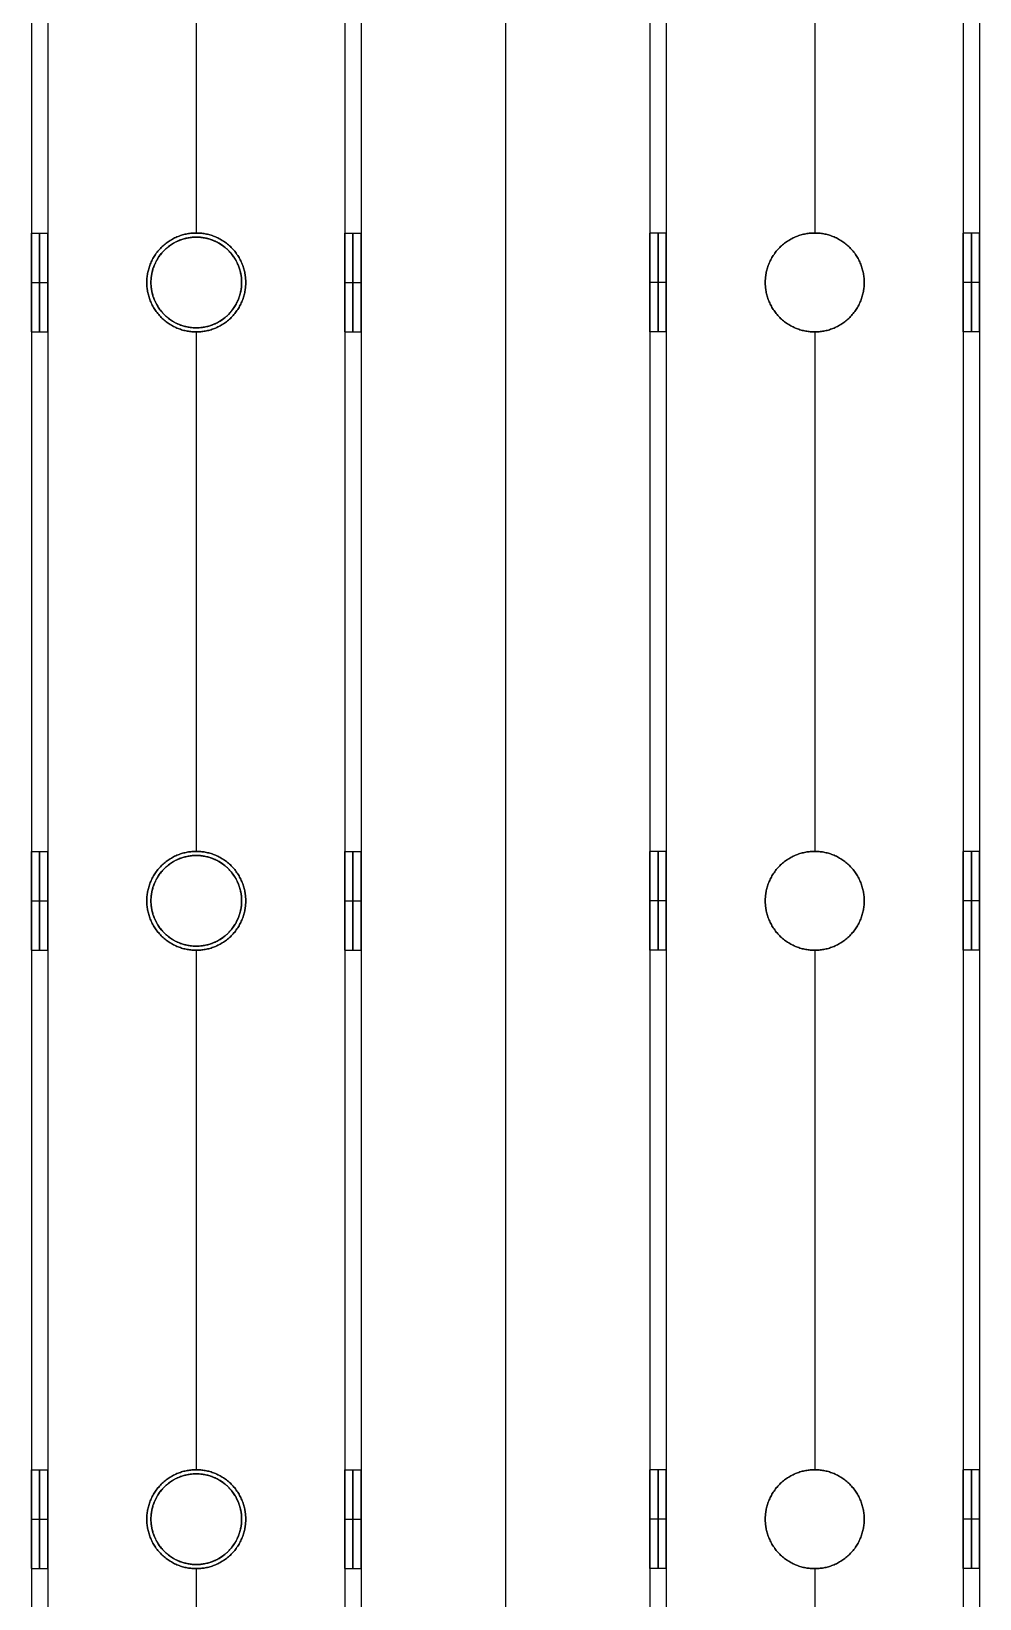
# Model space of a CAD drawing. Header units: millimetres. Extents: x -6529 to 809, y -8611 to 207.
# Drawn here: x -5355.6 to -5240.6, y -4327 to -4136.9 of the extents above; entities that cross this region are included whole.
import ezdxf

# ---------------------------------------------------------------- set-up
doc = ezdxf.new("R2010")
doc.units = ezdxf.units.MM
doc.header["$MEASUREMENT"] = 0
for name, color, linetype, true_color in [('gaten$11mm', 7, 'Continuous', 0xff6a35), ('platen', 7, 'Continuous', 0x007f00), ('staal', 5, 'Continuous', 0x0000ff)]:
    doc.layers.add(name, color=color, linetype=linetype, true_color=true_color)

# ---------------------------------------------------------------- blocks, each defined once
blk = doc.blocks.new('plaat base')
at = {"layer": 'platen'}
for p, q in [((658, -1200), (658, 0)), ((658, -1200, 18), (658, 0, 18))]:
    blk.add_line(p, q, dxfattribs=at)
blk = doc.blocks.new('top plaat')
at = {"layer": 'platen'}
for p, q in [((658, -1276), (658, 40)), ((658, -1276, 18), (658, 40, 18)), ((695.5, -725), (695.5, -725, 18)), ((690, -730.5), (690, -730.5, 18)), ((701, -730.5), (701, -730.5, 18)), ((695.5, -736), (695.5, -736, 18)), ((695.5, -800), (695.5, -800, 18)), ((690, -805.5), (690, -805.5, 18)), ((701, -805.5), (701, -805.5, 18)), ((695.5, -811), (695.5, -811, 18)), ((695.5, -875), (695.5, -875, 18)), ((690, -880.5), (690, -880.5, 18)), ((701, -880.5), (701, -880.5, 18)), ((695.5, -886), (695.5, -886, 18))]:
    blk.add_line(p, q, dxfattribs=at)
for centre in [(695.5, -730.5, 9), (695.5, -805.5, 9), (695.5, -880.5, 9)]:
    blk.add_circle(centre, 5.5, dxfattribs=at)
for points in [[(690, -730.5), (690, -725), (695.5, -725), (701, -725), (701, -730.5), (701, -736), (695.5, -736), (690, -736), (690, -730.5)], [(690, -730.5, 18), (690, -725, 18), (695.5, -725, 18), (701, -725, 18), (701, -730.5, 18), (701, -736, 18), (695.5, -736, 18), (690, -736, 18), (690, -730.5, 18)], [(690, -805.5), (690, -800), (695.5, -800), (701, -800), (701, -805.5), (701, -811), (695.5, -811), (690, -811), (690, -805.5)], [(690, -805.5, 18), (690, -800, 18), (695.5, -800, 18), (701, -800, 18), (701, -805.5, 18), (701, -811, 18), (695.5, -811, 18), (690, -811, 18), (690, -805.5, 18)], [(690, -880.5), (690, -875), (695.5, -875), (701, -875), (701, -880.5), (701, -886), (695.5, -886), (690, -886), (690, -880.5)], [(690, -880.5, 18), (690, -875, 18), (695.5, -875, 18), (701, -875, 18), (701, -880.5, 18), (701, -886, 18), (695.5, -886, 18), (690, -886, 18), (690, -880.5, 18)]]:
    blk.add_rational_spline(points, [1, 0.707106781187, 1, 0.707106781187, 1, 0.707106781187, 1, 0.707106781187, 1], degree=2, knots=[-37.699112, -37.699112, -37.699112, -28.274334, -28.274334, -18.849556, -18.849556, -9.424778, -9.424778, 0, 0, 0], dxfattribs=at)

msp = doc.modelspace()

# ---------------------------------------------------------------- linework, layer by layer
at = {"layer": 'gaten$11mm'}
for centre in [(-5335.61, -4167.39), (-5335.61, -4242.39), (-5335.61, -4317.39)]:
    msp.add_circle(centre, 5.5, dxfattribs=at)
at = {"layer": 'staal'}
for p, q in [((-5355.61, -4161.39, 20), (-5353.61, -4161.39, 20)), ((-5335.61, -4161.39, 2), (-5335.61, -4161.39)), ((-5335.61, -4161.39, 40), (-5335.61, -4161.39, 38)), ((-5317.61, -4161.39, 20), (-5315.61, -4161.39, 20)), ((-5278.61, -4161.39, 1296), (-5280.61, -4161.39, 1296)), ((-5260.61, -4161.39, 1278), (-5260.61, -4161.39, 1276)), ((-5260.61, -4161.39, 1316), (-5260.61, -4161.39, 1314)), ((-5240.61, -4161.39, 1296), (-5242.61, -4161.39, 1296)), ((-5355.61, -4167.39, 26), (-5353.61, -4167.39, 26)), ((-5355.61, -4167.39, 14), (-5353.61, -4167.39, 14)), ((-5341.61, -4167.39, 2), (-5341.61, -4167.39)), ((-5341.61, -4167.39, 40), (-5341.61, -4167.39, 38)), ((-5329.61, -4167.39, 2), (-5329.61, -4167.39)), ((-5329.61, -4167.39, 40), (-5329.61, -4167.39, 38)), ((-5317.61, -4167.39, 26), (-5315.61, -4167.39, 26)), ((-5317.61, -4167.39, 14), (-5315.61, -4167.39, 14)), ((-5278.61, -4167.39, 1302), (-5280.61, -4167.39, 1302)), ((-5278.61, -4167.39, 1290), (-5280.61, -4167.39, 1290)), ((-5266.61, -4167.39, 1278), (-5266.61, -4167.39, 1276)), ((-5266.61, -4167.39, 1316), (-5266.61, -4167.39, 1314)), ((-5254.61, -4167.39, 1278), (-5254.61, -4167.39, 1276)), ((-5254.61, -4167.39, 1316), (-5254.61, -4167.39, 1314)), ((-5240.61, -4167.39, 1302), (-5242.61, -4167.39, 1302)), ((-5240.61, -4167.39, 1290), (-5242.61, -4167.39, 1290)), ((-5355.61, -4173.39, 20), (-5353.61, -4173.39, 20)), ((-5335.61, -4173.39, 2), (-5335.61, -4173.39)), ((-5335.61, -4173.39, 40), (-5335.61, -4173.39, 38)), ((-5317.61, -4173.39, 20), (-5315.61, -4173.39, 20)), ((-5278.61, -4173.39, 1296), (-5280.61, -4173.39, 1296)), ((-5260.61, -4173.39, 1278), (-5260.61, -4173.39, 1276)), ((-5260.61, -4173.39, 1316), (-5260.61, -4173.39, 1314)), ((-5240.61, -4173.39, 1296), (-5242.61, -4173.39, 1296)), ((-5355.61, -4236.39, 20), (-5353.61, -4236.39, 20)), ((-5335.61, -4236.39, 2), (-5335.61, -4236.39)), ((-5335.61, -4236.39, 40), (-5335.61, -4236.39, 38)), ((-5317.61, -4236.39, 20), (-5315.61, -4236.39, 20)), ((-5278.61, -4236.39, 1296), (-5280.61, -4236.39, 1296)), ((-5260.61, -4236.39, 1278), (-5260.61, -4236.39, 1276)), ((-5260.61, -4236.39, 1316), (-5260.61, -4236.39, 1314)), ((-5240.61, -4236.39, 1296), (-5242.61, -4236.39, 1296)), ((-5355.61, -4242.39, 26), (-5353.61, -4242.39, 26)), ((-5355.61, -4242.39, 14), (-5353.61, -4242.39, 14)), ((-5341.61, -4242.39, 2), (-5341.61, -4242.39)), ((-5341.61, -4242.39, 40), (-5341.61, -4242.39, 38)), ((-5329.61, -4242.39, 2), (-5329.61, -4242.39)), ((-5329.61, -4242.39, 40), (-5329.61, -4242.39, 38)), ((-5317.61, -4242.39, 26), (-5315.61, -4242.39, 26)), ((-5317.61, -4242.39, 14), (-5315.61, -4242.39, 14)), ((-5278.61, -4242.39, 1302), (-5280.61, -4242.39, 1302)), ((-5278.61, -4242.39, 1290), (-5280.61, -4242.39, 1290)), ((-5266.61, -4242.39, 1278), (-5266.61, -4242.39, 1276)), ((-5266.61, -4242.39, 1316), (-5266.61, -4242.39, 1314)), ((-5254.61, -4242.39, 1278), (-5254.61, -4242.39, 1276)), ((-5254.61, -4242.39, 1316), (-5254.61, -4242.39, 1314)), ((-5240.61, -4242.39, 1302), (-5242.61, -4242.39, 1302)), ((-5240.61, -4242.39, 1290), (-5242.61, -4242.39, 1290)), ((-5355.61, -4248.39, 20), (-5353.61, -4248.39, 20)), ((-5335.61, -4248.39, 2), (-5335.61, -4248.39)), ((-5335.61, -4248.39, 40), (-5335.61, -4248.39, 38)), ((-5317.61, -4248.39, 20), (-5315.61, -4248.39, 20)), ((-5278.61, -4248.39, 1296), (-5280.61, -4248.39, 1296)), ((-5260.61, -4248.39, 1278), (-5260.61, -4248.39, 1276)), ((-5260.61, -4248.39, 1316), (-5260.61, -4248.39, 1314)), ((-5240.61, -4248.39, 1296), (-5242.61, -4248.39, 1296)), ((-5355.61, -4311.39, 20), (-5353.61, -4311.39, 20)), ((-5335.61, -4311.39, 2), (-5335.61, -4311.39)), ((-5335.61, -4311.39, 40), (-5335.61, -4311.39, 38)), ((-5317.61, -4311.39, 20), (-5315.61, -4311.39, 20)), ((-5278.61, -4311.39, 1296), (-5280.61, -4311.39, 1296)), ((-5260.61, -4311.39, 1278), (-5260.61, -4311.39, 1276)), ((-5260.61, -4311.39, 1316), (-5260.61, -4311.39, 1314)), ((-5240.61, -4311.39, 1296), (-5242.61, -4311.39, 1296)), ((-5355.61, -4317.39, 26), (-5353.61, -4317.39, 26)), ((-5355.61, -4317.39, 14), (-5353.61, -4317.39, 14)), ((-5341.61, -4317.39, 2), (-5341.61, -4317.39)), ((-5341.61, -4317.39, 40), (-5341.61, -4317.39, 38)), ((-5329.61, -4317.39, 2), (-5329.61, -4317.39)), ((-5329.61, -4317.39, 40), (-5329.61, -4317.39, 38)), ((-5317.61, -4317.39, 26), (-5315.61, -4317.39, 26)), ((-5317.61, -4317.39, 14), (-5315.61, -4317.39, 14)), ((-5278.61, -4317.39, 1302), (-5280.61, -4317.39, 1302)), ((-5278.61, -4317.39, 1290), (-5280.61, -4317.39, 1290)), ((-5266.61, -4317.39, 1278), (-5266.61, -4317.39, 1276)), ((-5266.61, -4317.39, 1316), (-5266.61, -4317.39, 1314)), ((-5254.61, -4317.39, 1278), (-5254.61, -4317.39, 1276)), ((-5254.61, -4317.39, 1316), (-5254.61, -4317.39, 1314)), ((-5240.61, -4317.39, 1302), (-5242.61, -4317.39, 1302)), ((-5240.61, -4317.39, 1290), (-5242.61, -4317.39, 1290)), ((-5355.61, -4323.39, 20), (-5353.61, -4323.39, 20)), ((-5335.61, -4323.39, 2), (-5335.61, -4323.39)), ((-5335.61, -4323.39, 40), (-5335.61, -4323.39, 38)), ((-5317.61, -4323.39, 20), (-5315.61, -4323.39, 20)), ((-5278.61, -4323.39, 1296), (-5280.61, -4323.39, 1296)), ((-5260.61, -4323.39, 1278), (-5260.61, -4323.39, 1276)), ((-5260.61, -4323.39, 1316), (-5260.61, -4323.39, 1314)), ((-5240.61, -4323.39, 1296), (-5242.61, -4323.39, 1296))]:
    msp.add_line(p, q, dxfattribs=at)
for points in [[(-5355.61, -3811.89), (-5355.61, -4129.64), (-5355.61, -4447.39)], [(-5355.61, -3811.89, 40), (-5355.61, -4129.64, 40), (-5355.61, -4447.39, 40)], [(-5353.61, -3811.89, 2), (-5353.61, -4129.64, 2), (-5353.61, -4447.39, 2)], [(-5353.61, -3811.89, 38), (-5353.61, -4129.64, 38), (-5353.61, -4447.39, 38)], [(-5317.61, -3811.89, 2), (-5317.61, -4129.64, 2), (-5317.61, -4447.39, 2)], [(-5317.61, -3811.89, 38), (-5317.61, -4129.64, 38), (-5317.61, -4447.39, 38)], [(-5315.61, -3811.89), (-5315.61, -4129.64), (-5315.61, -4447.39)], [(-5315.61, -3811.89, 40), (-5315.61, -4129.64, 40), (-5315.61, -4447.39, 40)], [(-5280.61, -3811.89, 1276), (-5280.61, -4129.64, 1276), (-5280.61, -4447.39, 1276)], [(-5280.61, -3811.89, 1316), (-5280.61, -4129.64, 1316), (-5280.61, -4447.39, 1316)], [(-5278.61, -3811.89, 1278), (-5278.61, -4129.64, 1278), (-5278.61, -4447.39, 1278)], [(-5278.61, -3811.89, 1314), (-5278.61, -4129.64, 1314), (-5278.61, -4447.39, 1314)], [(-5242.61, -3811.89, 1278), (-5242.61, -4129.64, 1278), (-5242.61, -4447.39, 1278)], [(-5242.61, -3811.89, 1314), (-5242.61, -4129.64, 1314), (-5242.61, -4447.39, 1314)], [(-5240.61, -3811.89, 1276), (-5240.61, -4129.64, 1276), (-5240.61, -4447.39, 1276)], [(-5240.61, -3811.89, 1316), (-5240.61, -4129.64, 1316), (-5240.61, -4447.39, 1316)], [(-5355.61, -4098.39, 20), (-5355.61, -4129.89, 20), (-5355.61, -4161.39, 20)], [(-5353.61, -4098.39, 20), (-5353.61, -4129.89, 20), (-5353.61, -4161.39, 20)], [(-5335.61, -4098.39), (-5335.61, -4129.89), (-5335.61, -4161.39)], [(-5335.61, -4098.39, 40), (-5335.61, -4129.89, 40), (-5335.61, -4161.39, 40)], [(-5335.61, -4098.39, 2), (-5335.61, -4129.89, 2), (-5335.61, -4161.39, 2)], [(-5335.61, -4098.39, 38), (-5335.61, -4129.89, 38), (-5335.61, -4161.39, 38)], [(-5317.61, -4098.39, 20), (-5317.61, -4129.89, 20), (-5317.61, -4161.39, 20)], [(-5315.61, -4098.39, 20), (-5315.61, -4129.89, 20), (-5315.61, -4161.39, 20)], [(-5280.61, -4098.39, 1296), (-5280.61, -4129.89, 1296), (-5280.61, -4161.39, 1296)], [(-5278.61, -4098.39, 1296), (-5278.61, -4129.89, 1296), (-5278.61, -4161.39, 1296)], [(-5260.61, -4098.39, 1276), (-5260.61, -4129.89, 1276), (-5260.61, -4161.39, 1276)], [(-5260.61, -4098.39, 1316), (-5260.61, -4129.89, 1316), (-5260.61, -4161.39, 1316)], [(-5260.61, -4098.39, 1278), (-5260.61, -4129.89, 1278), (-5260.61, -4161.39, 1278)], [(-5260.61, -4098.39, 1314), (-5260.61, -4129.89, 1314), (-5260.61, -4161.39, 1314)], [(-5242.61, -4098.39, 1296), (-5242.61, -4129.89, 1296), (-5242.61, -4161.39, 1296)], [(-5240.61, -4098.39, 1296), (-5240.61, -4129.89, 1296), (-5240.61, -4161.39, 1296)], [(-5355.61, -4173.39, 20), (-5355.61, -4204.89, 20), (-5355.61, -4236.39, 20)], [(-5353.61, -4173.39, 20), (-5353.61, -4204.89, 20), (-5353.61, -4236.39, 20)], [(-5335.61, -4173.39), (-5335.61, -4204.89), (-5335.61, -4236.39)], [(-5335.61, -4173.39, 40), (-5335.61, -4204.89, 40), (-5335.61, -4236.39, 40)], [(-5335.61, -4173.39, 2), (-5335.61, -4204.89, 2), (-5335.61, -4236.39, 2)], [(-5335.61, -4173.39, 38), (-5335.61, -4204.89, 38), (-5335.61, -4236.39, 38)], [(-5317.61, -4173.39, 20), (-5317.61, -4204.89, 20), (-5317.61, -4236.39, 20)], [(-5315.61, -4173.39, 20), (-5315.61, -4204.89, 20), (-5315.61, -4236.39, 20)], [(-5280.61, -4173.39, 1296), (-5280.61, -4204.89, 1296), (-5280.61, -4236.39, 1296)], [(-5278.61, -4173.39, 1296), (-5278.61, -4204.89, 1296), (-5278.61, -4236.39, 1296)], [(-5260.61, -4173.39, 1276), (-5260.61, -4204.89, 1276), (-5260.61, -4236.39, 1276)], [(-5260.61, -4173.39, 1316), (-5260.61, -4204.89, 1316), (-5260.61, -4236.39, 1316)], [(-5260.61, -4173.39, 1278), (-5260.61, -4204.89, 1278), (-5260.61, -4236.39, 1278)], [(-5260.61, -4173.39, 1314), (-5260.61, -4204.89, 1314), (-5260.61, -4236.39, 1314)], [(-5242.61, -4173.39, 1296), (-5242.61, -4204.89, 1296), (-5242.61, -4236.39, 1296)], [(-5240.61, -4173.39, 1296), (-5240.61, -4204.89, 1296), (-5240.61, -4236.39, 1296)], [(-5355.61, -4248.39, 20), (-5355.61, -4279.89, 20), (-5355.61, -4311.39, 20)], [(-5353.61, -4248.39, 20), (-5353.61, -4279.89, 20), (-5353.61, -4311.39, 20)], [(-5335.61, -4248.39), (-5335.61, -4279.89), (-5335.61, -4311.39)], [(-5335.61, -4248.39, 40), (-5335.61, -4279.89, 40), (-5335.61, -4311.39, 40)], [(-5335.61, -4248.39, 2), (-5335.61, -4279.89, 2), (-5335.61, -4311.39, 2)], [(-5335.61, -4248.39, 38), (-5335.61, -4279.89, 38), (-5335.61, -4311.39, 38)], [(-5317.61, -4248.39, 20), (-5317.61, -4279.89, 20), (-5317.61, -4311.39, 20)], [(-5315.61, -4248.39, 20), (-5315.61, -4279.89, 20), (-5315.61, -4311.39, 20)], [(-5280.61, -4248.39, 1296), (-5280.61, -4279.89, 1296), (-5280.61, -4311.39, 1296)], [(-5278.61, -4248.39, 1296), (-5278.61, -4279.89, 1296), (-5278.61, -4311.39, 1296)], [(-5260.61, -4248.39, 1276), (-5260.61, -4279.89, 1276), (-5260.61, -4311.39, 1276)], [(-5260.61, -4248.39, 1316), (-5260.61, -4279.89, 1316), (-5260.61, -4311.39, 1316)], [(-5260.61, -4248.39, 1278), (-5260.61, -4279.89, 1278), (-5260.61, -4311.39, 1278)], [(-5260.61, -4248.39, 1314), (-5260.61, -4279.89, 1314), (-5260.61, -4311.39, 1314)], [(-5242.61, -4248.39, 1296), (-5242.61, -4279.89, 1296), (-5242.61, -4311.39, 1296)], [(-5240.61, -4248.39, 1296), (-5240.61, -4279.89, 1296), (-5240.61, -4311.39, 1296)], [(-5355.61, -4323.39, 20), (-5355.61, -4354.89, 20), (-5355.61, -4386.39, 20)], [(-5353.61, -4323.39, 20), (-5353.61, -4354.89, 20), (-5353.61, -4386.39, 20)], [(-5335.61, -4323.39), (-5335.61, -4354.89), (-5335.61, -4386.39)], [(-5335.61, -4323.39, 40), (-5335.61, -4354.89, 40), (-5335.61, -4386.39, 40)], [(-5335.61, -4323.39, 2), (-5335.61, -4354.89, 2), (-5335.61, -4386.39, 2)], [(-5335.61, -4323.39, 38), (-5335.61, -4354.89, 38), (-5335.61, -4386.39, 38)], [(-5317.61, -4323.39, 20), (-5317.61, -4354.89, 20), (-5317.61, -4386.39, 20)], [(-5315.61, -4323.39, 20), (-5315.61, -4354.89, 20), (-5315.61, -4386.39, 20)], [(-5280.61, -4323.39, 1296), (-5280.61, -4354.89, 1296), (-5280.61, -4386.39, 1296)], [(-5278.61, -4323.39, 1296), (-5278.61, -4354.89, 1296), (-5278.61, -4386.39, 1296)], [(-5260.61, -4323.39, 1276), (-5260.61, -4354.89, 1276), (-5260.61, -4386.39, 1276)], [(-5260.61, -4323.39, 1316), (-5260.61, -4354.89, 1316), (-5260.61, -4386.39, 1316)], [(-5260.61, -4323.39, 1278), (-5260.61, -4354.89, 1278), (-5260.61, -4386.39, 1278)], [(-5260.61, -4323.39, 1314), (-5260.61, -4354.89, 1314), (-5260.61, -4386.39, 1314)], [(-5242.61, -4323.39, 1296), (-5242.61, -4354.89, 1296), (-5242.61, -4386.39, 1296)], [(-5240.61, -4323.39, 1296), (-5240.61, -4354.89, 1296), (-5240.61, -4386.39, 1296)]]:
    msp.add_open_spline(points, degree=2, dxfattribs=at)
for points, weights, knots in [([(-5355.61, -4167.39, 26), (-5355.61, -4173.39, 26), (-5355.61, -4173.39, 20), (-5355.61, -4173.39, 14), (-5355.61, -4167.39, 14), (-5355.61, -4161.39, 14), (-5355.61, -4161.39, 20), (-5355.61, -4161.39, 26), (-5355.61, -4167.39, 26)], [1, 0.707106781187, 1, 0.707106781187, 1, 0.707106781187, 1, 0.707106781187, 1], [0, 0, 0, 7.853982, 7.853982, 15.707963, 15.707963, 23.561945, 23.561945, 31.415927, 31.415927, 31.415927]), ([(-5354.61, -4167.39, 26), (-5354.61, -4173.39, 26), (-5354.61, -4173.39, 20), (-5354.61, -4173.39, 14), (-5354.61, -4167.39, 14), (-5354.61, -4161.39, 14), (-5354.61, -4161.39, 20), (-5354.61, -4161.39, 26), (-5354.61, -4167.39, 26)], [1, 0.707106781187, 1, 0.707106781187, 1, 0.707106781187, 1, 0.707106781187, 1], [0, 0, 0, 7.853982, 7.853982, 15.707963, 15.707963, 23.561945, 23.561945, 31.415927, 31.415927, 31.415927]), ([(-5353.61, -4167.39, 26), (-5353.61, -4161.39, 26), (-5353.61, -4161.39, 20), (-5353.61, -4161.39, 14), (-5353.61, -4167.39, 14), (-5353.61, -4173.39, 14), (-5353.61, -4173.39, 20), (-5353.61, -4173.39, 26), (-5353.61, -4167.39, 26)], [1, 0.707106781187, 1, 0.707106781187, 1, 0.707106781187, 1, 0.707106851018, 0.999999860338], [-31.415927, -31.415927, -31.415927, -23.561944, -23.561944, -15.707962, -15.707962, -7.85398, -7.85398, 0, 0, 0]), ([(-5329.61, -4167.39), (-5329.61, -4161.39), (-5335.61, -4161.39), (-5341.61, -4161.39), (-5341.61, -4167.39), (-5341.61, -4173.39), (-5335.61, -4173.39), (-5329.61, -4173.39), (-5329.61, -4167.39)], [1, 0.707106781187, 1, 0.707106781187, 1, 0.707106781187, 1, 0.707106781187, 1], [-31.415927, -31.415927, -31.415927, -23.561945, -23.561945, -15.707963, -15.707963, -7.853982, -7.853982, 0, 0, 0]), ([(-5329.61, -4167.39, 40), (-5329.61, -4173.39, 40), (-5335.61, -4173.39, 40), (-5341.61, -4173.39, 40), (-5341.61, -4167.39, 40), (-5341.61, -4161.39, 40), (-5335.61, -4161.39, 40), (-5329.61, -4161.39, 40), (-5329.61, -4167.39, 40)], [1, 0.707106781187, 1, 0.707106781187, 1, 0.707106781187, 1, 0.707106781187, 1], [0, 0, 0, 7.853982, 7.853982, 15.707963, 15.707963, 23.561945, 23.561945, 31.415927, 31.415927, 31.415927]), ([(-5329.61, -4167.39, 2), (-5329.61, -4173.39, 2), (-5335.61, -4173.39, 2), (-5341.61, -4173.39, 2), (-5341.61, -4167.39, 2), (-5341.61, -4161.39, 2), (-5335.61, -4161.39, 2), (-5329.61, -4161.39, 2), (-5329.61, -4167.39, 2)], [1, 0.707106781187, 1, 0.707106781187, 1, 0.707106781187, 1, 0.707106781187, 1], [0, 0, 0, 7.853982, 7.853982, 15.707963, 15.707963, 23.561945, 23.561945, 31.415927, 31.415927, 31.415927]), ([(-5329.61, -4167.39, 38), (-5329.61, -4161.39, 38), (-5335.61, -4161.39, 38), (-5341.61, -4161.39, 38), (-5341.61, -4167.39, 38), (-5341.61, -4173.39, 38), (-5335.61, -4173.39, 38), (-5329.61, -4173.39, 38), (-5329.61, -4167.39, 38)], [1, 0.707106781187, 1, 0.707106781187, 1, 0.707106781187, 1, 0.707106781187, 1], [-31.415927, -31.415927, -31.415927, -23.561945, -23.561945, -15.707963, -15.707963, -7.853982, -7.853982, 0, 0, 0]), ([(-5329.61, -4167.39, 1), (-5329.61, -4173.39, 1), (-5335.61, -4173.39, 1), (-5341.61, -4173.39, 1), (-5341.61, -4167.39, 1), (-5341.61, -4161.39, 1), (-5335.61, -4161.39, 1), (-5329.61, -4161.39, 1), (-5329.61, -4167.39, 1)], [1, 0.707106781187, 1, 0.707106781187, 1, 0.707106781187, 1, 0.707106781187, 1], [0, 0, 0, 7.853982, 7.853982, 15.707963, 15.707963, 23.561945, 23.561945, 31.415927, 31.415927, 31.415927]), ([(-5329.61, -4167.39, 39), (-5329.61, -4173.39, 39), (-5335.61, -4173.39, 39), (-5341.61, -4173.39, 39), (-5341.61, -4167.39, 39), (-5341.61, -4161.39, 39), (-5335.61, -4161.39, 39), (-5329.61, -4161.39, 39), (-5329.61, -4167.39, 39)], [1, 0.707106781187, 1, 0.707106781187, 1, 0.707106781187, 1, 0.707106781187, 1], [0, 0, 0, 7.853982, 7.853982, 15.707963, 15.707963, 23.561945, 23.561945, 31.415927, 31.415927, 31.415927]), ([(-5317.61, -4167.39, 26), (-5317.61, -4173.39, 26), (-5317.61, -4173.39, 20), (-5317.61, -4173.39, 14), (-5317.61, -4167.39, 14), (-5317.61, -4161.39, 14), (-5317.61, -4161.39, 20), (-5317.61, -4161.39, 26), (-5317.61, -4167.39, 26)], [1, 0.707106781187, 1, 0.707106781187, 1, 0.707106781187, 1, 0.707106781187, 1], [0, 0, 0, 7.853982, 7.853982, 15.707963, 15.707963, 23.561945, 23.561945, 31.415927, 31.415927, 31.415927]), ([(-5316.61, -4167.39, 26), (-5316.61, -4173.39, 26), (-5316.61, -4173.39, 20), (-5316.61, -4173.39, 14), (-5316.61, -4167.39, 14), (-5316.61, -4161.39, 14), (-5316.61, -4161.39, 20), (-5316.61, -4161.39, 26), (-5316.61, -4167.39, 26)], [1, 0.707106781187, 1, 0.707106781187, 1, 0.707106781187, 1, 0.707106781187, 1], [0, 0, 0, 7.853982, 7.853982, 15.707963, 15.707963, 23.561945, 23.561945, 31.415927, 31.415927, 31.415927]), ([(-5315.61, -4167.39, 26), (-5315.61, -4161.39, 26), (-5315.61, -4161.39, 20), (-5315.61, -4161.39, 14), (-5315.61, -4167.39, 14), (-5315.61, -4173.39, 14), (-5315.61, -4173.39, 20), (-5315.61, -4173.39, 26), (-5315.61, -4167.39, 26)], [1, 0.707106781187, 1, 0.707106781187, 1, 0.707106781187, 1, 0.707106781187, 1], [-31.415927, -31.415927, -31.415927, -23.561945, -23.561945, -15.707963, -15.707963, -7.853982, -7.853982, 0, 0, 0]), ([(-5280.61, -4167.39, 1302), (-5280.61, -4161.39, 1302), (-5280.61, -4161.39, 1296), (-5280.61, -4161.39, 1290), (-5280.61, -4167.39, 1290), (-5280.61, -4173.39, 1290), (-5280.61, -4173.39, 1296), (-5280.61, -4173.39, 1302), (-5280.61, -4167.39, 1302)], [1, 0.707106781187, 1, 0.707106781187, 1, 0.707106781187, 1, 0.707106781187, 1], [-31.415927, -31.415927, -31.415927, -23.561945, -23.561945, -15.707963, -15.707963, -7.853982, -7.853982, 0, 0, 0]), ([(-5279.61, -4167.39, 1302), (-5279.61, -4173.39, 1302), (-5279.61, -4173.39, 1296), (-5279.61, -4173.39, 1290), (-5279.61, -4167.39, 1290), (-5279.61, -4161.39, 1290), (-5279.61, -4161.39, 1296), (-5279.61, -4161.39, 1302), (-5279.61, -4167.39, 1302)], [1, 0.707106781187, 1, 0.707106781187, 1, 0.707106781187, 1, 0.707106781187, 1], [0, 0, 0, 7.853982, 7.853982, 15.707963, 15.707963, 23.561945, 23.561945, 31.415927, 31.415927, 31.415927]), ([(-5278.61, -4167.39, 1302), (-5278.61, -4173.39, 1302), (-5278.61, -4173.39, 1296), (-5278.61, -4173.39, 1290), (-5278.61, -4167.39, 1290), (-5278.61, -4161.39, 1290), (-5278.61, -4161.39, 1296), (-5278.61, -4161.39, 1302), (-5278.61, -4167.39, 1302)], [1, 0.707106781187, 1, 0.707106781187, 1, 0.707106781187, 1, 0.707106781187, 1], [0, 0, 0, 7.853982, 7.853982, 15.707963, 15.707963, 23.561945, 23.561945, 31.415927, 31.415927, 31.415927]), ([(-5266.61, -4167.39, 1276), (-5266.61, -4161.39, 1276), (-5260.61, -4161.39, 1276), (-5254.61, -4161.39, 1276), (-5254.61, -4167.39, 1276), (-5254.61, -4173.39, 1276), (-5260.61, -4173.39, 1276), (-5266.61, -4173.39, 1276), (-5266.61, -4167.39, 1276)], [1, 0.707106781187, 1, 0.707106781187, 1, 0.707106781187, 1, 0.707106781187, 1], [-31.415927, -31.415927, -31.415927, -23.561945, -23.561945, -15.707963, -15.707963, -7.853982, -7.853982, 0, 0, 0]), ([(-5266.61, -4167.39, 1316), (-5266.61, -4173.39, 1316), (-5260.61, -4173.39, 1316), (-5254.61, -4173.39, 1316), (-5254.61, -4167.39, 1316), (-5254.61, -4161.39, 1316), (-5260.61, -4161.39, 1316), (-5266.61, -4161.39, 1316), (-5266.61, -4167.39, 1316)], [1, 0.707106781187, 1, 0.707106781187, 1, 0.707106781187, 1, 0.707106781187, 1], [0, 0, 0, 7.853982, 7.853982, 15.707963, 15.707963, 23.561945, 23.561945, 31.415927, 31.415927, 31.415927]), ([(-5266.61, -4167.39, 1278), (-5266.61, -4173.39, 1278), (-5260.61, -4173.39, 1278), (-5254.61, -4173.39, 1278), (-5254.61, -4167.39, 1278), (-5254.61, -4161.39, 1278), (-5260.61, -4161.39, 1278), (-5266.61, -4161.39, 1278), (-5266.61, -4167.39, 1278)], [1, 0.707106781187, 1, 0.707106781187, 1, 0.707106781187, 1, 0.707106781187, 1], [0, 0, 0, 7.853982, 7.853982, 15.707963, 15.707963, 23.561945, 23.561945, 31.415927, 31.415927, 31.415927]), ([(-5266.61, -4167.39, 1314), (-5266.61, -4161.39, 1314), (-5260.61, -4161.39, 1314), (-5254.61, -4161.39, 1314), (-5254.61, -4167.39, 1314), (-5254.61, -4173.39, 1314), (-5260.61, -4173.39, 1314), (-5266.61, -4173.39, 1314), (-5266.61, -4167.39, 1314)], [1, 0.707106781187, 1, 0.707106781187, 1, 0.707106781187, 1, 0.707106781187, 1], [-31.415927, -31.415927, -31.415927, -23.561945, -23.561945, -15.707963, -15.707963, -7.853982, -7.853982, 0, 0, 0]), ([(-5266.61, -4167.39, 1277), (-5266.61, -4173.39, 1277), (-5260.61, -4173.39, 1277), (-5254.61, -4173.39, 1277), (-5254.61, -4167.39, 1277), (-5254.61, -4161.39, 1277), (-5260.61, -4161.39, 1277), (-5266.61, -4161.39, 1277), (-5266.61, -4167.39, 1277)], [1, 0.707106781187, 1, 0.707106781187, 1, 0.707106781187, 1, 0.707106781187, 1], [0, 0, 0, 7.853982, 7.853982, 15.707963, 15.707963, 23.561945, 23.561945, 31.415927, 31.415927, 31.415927]), ([(-5266.61, -4167.39, 1315), (-5266.61, -4173.39, 1315), (-5260.61, -4173.39, 1315), (-5254.61, -4173.39, 1315), (-5254.61, -4167.39, 1315), (-5254.61, -4161.39, 1315), (-5260.61, -4161.39, 1315), (-5266.61, -4161.39, 1315), (-5266.61, -4167.39, 1315)], [1, 0.707106781187, 1, 0.707106781187, 1, 0.707106781187, 1, 0.707106781187, 1], [0, 0, 0, 7.853982, 7.853982, 15.707963, 15.707963, 23.561945, 23.561945, 31.415927, 31.415927, 31.415927]), ([(-5242.61, -4167.39, 1302), (-5242.61, -4161.39, 1302), (-5242.61, -4161.39, 1296), (-5242.61, -4161.39, 1290), (-5242.61, -4167.39, 1290), (-5242.61, -4173.39, 1290), (-5242.61, -4173.39, 1296), (-5242.61, -4173.39, 1302), (-5242.61, -4167.39, 1302)], [1, 0.707106781187, 1, 0.707106781187, 1, 0.707106781187, 1, 0.707106851018, 0.999999860338], [-31.415927, -31.415927, -31.415927, -23.561944, -23.561944, -15.707962, -15.707962, -7.85398, -7.85398, 0, 0, 0]), ([(-5241.61, -4167.39, 1302), (-5241.61, -4173.39, 1302), (-5241.61, -4173.39, 1296), (-5241.61, -4173.39, 1290), (-5241.61, -4167.39, 1290), (-5241.61, -4161.39, 1290), (-5241.61, -4161.39, 1296), (-5241.61, -4161.39, 1302), (-5241.61, -4167.39, 1302)], [1, 0.707106781187, 1, 0.707106781187, 1, 0.707106781187, 1, 0.707106781187, 1], [0, 0, 0, 7.853982, 7.853982, 15.707963, 15.707963, 23.561945, 23.561945, 31.415927, 31.415927, 31.415927]), ([(-5240.61, -4167.39, 1302), (-5240.61, -4173.39, 1302), (-5240.61, -4173.39, 1296), (-5240.61, -4173.39, 1290), (-5240.61, -4167.39, 1290), (-5240.61, -4161.39, 1290), (-5240.61, -4161.39, 1296), (-5240.61, -4161.39, 1302), (-5240.61, -4167.39, 1302)], [1, 0.707106781187, 1, 0.707106781187, 1, 0.707106781187, 1, 0.707106781187, 1], [0, 0, 0, 7.853982, 7.853982, 15.707963, 15.707963, 23.561945, 23.561945, 31.415927, 31.415927, 31.415927]), ([(-5355.61, -4242.39, 26), (-5355.61, -4248.39, 26), (-5355.61, -4248.39, 20), (-5355.61, -4248.39, 14), (-5355.61, -4242.39, 14), (-5355.61, -4236.39, 14), (-5355.61, -4236.39, 20), (-5355.61, -4236.39, 26), (-5355.61, -4242.39, 26)], [1, 0.707106781187, 1, 0.707106781187, 1, 0.707106781187, 1, 0.707106781187, 1], [0, 0, 0, 7.853982, 7.853982, 15.707963, 15.707963, 23.561945, 23.561945, 31.415927, 31.415927, 31.415927]), ([(-5354.61, -4242.39, 26), (-5354.61, -4248.39, 26), (-5354.61, -4248.39, 20), (-5354.61, -4248.39, 14), (-5354.61, -4242.39, 14), (-5354.61, -4236.39, 14), (-5354.61, -4236.39, 20), (-5354.61, -4236.39, 26), (-5354.61, -4242.39, 26)], [1, 0.707106781187, 1, 0.707106781187, 1, 0.707106781187, 1, 0.707106781187, 1], [0, 0, 0, 7.853982, 7.853982, 15.707963, 15.707963, 23.561945, 23.561945, 31.415927, 31.415927, 31.415927]), ([(-5353.61, -4242.39, 26), (-5353.61, -4236.39, 26), (-5353.61, -4236.39, 20), (-5353.61, -4236.39, 14), (-5353.61, -4242.39, 14), (-5353.61, -4248.39, 14), (-5353.61, -4248.39, 20), (-5353.61, -4248.39, 26), (-5353.61, -4242.39, 26)], [1, 0.707106781187, 1, 0.707106781187, 1, 0.707106781187, 1, 0.707106851018, 0.999999860338], [-31.415927, -31.415927, -31.415927, -23.561944, -23.561944, -15.707962, -15.707962, -7.85398, -7.85398, 0, 0, 0]), ([(-5329.61, -4242.39), (-5329.61, -4236.39), (-5335.61, -4236.39), (-5341.61, -4236.39), (-5341.61, -4242.39), (-5341.61, -4248.39), (-5335.61, -4248.39), (-5329.61, -4248.39), (-5329.61, -4242.39)], [1, 0.707106781187, 1, 0.707106781187, 1, 0.707106781187, 1, 0.707106781187, 1], [-31.415927, -31.415927, -31.415927, -23.561945, -23.561945, -15.707963, -15.707963, -7.853982, -7.853982, 0, 0, 0]), ([(-5329.61, -4242.39, 40), (-5329.61, -4248.39, 40), (-5335.61, -4248.39, 40), (-5341.61, -4248.39, 40), (-5341.61, -4242.39, 40), (-5341.61, -4236.39, 40), (-5335.61, -4236.39, 40), (-5329.61, -4236.39, 40), (-5329.61, -4242.39, 40)], [1, 0.707106781187, 1, 0.707106781187, 1, 0.707106781187, 1, 0.707106781187, 1], [0, 0, 0, 7.853982, 7.853982, 15.707963, 15.707963, 23.561945, 23.561945, 31.415927, 31.415927, 31.415927]), ([(-5329.61, -4242.39, 2), (-5329.61, -4248.39, 2), (-5335.61, -4248.39, 2), (-5341.61, -4248.39, 2), (-5341.61, -4242.39, 2), (-5341.61, -4236.39, 2), (-5335.61, -4236.39, 2), (-5329.61, -4236.39, 2), (-5329.61, -4242.39, 2)], [1, 0.707106781187, 1, 0.707106781187, 1, 0.707106781187, 1, 0.707106781187, 1], [0, 0, 0, 7.853982, 7.853982, 15.707963, 15.707963, 23.561945, 23.561945, 31.415927, 31.415927, 31.415927]), ([(-5329.61, -4242.39, 38), (-5329.61, -4236.39, 38), (-5335.61, -4236.39, 38), (-5341.61, -4236.39, 38), (-5341.61, -4242.39, 38), (-5341.61, -4248.39, 38), (-5335.61, -4248.39, 38), (-5329.61, -4248.39, 38), (-5329.61, -4242.39, 38)], [1, 0.707106781187, 1, 0.707106781187, 1, 0.707106781187, 1, 0.707106781187, 1], [-31.415927, -31.415927, -31.415927, -23.561945, -23.561945, -15.707963, -15.707963, -7.853982, -7.853982, 0, 0, 0]), ([(-5329.61, -4242.39, 1), (-5329.61, -4248.39, 1), (-5335.61, -4248.39, 1), (-5341.61, -4248.39, 1), (-5341.61, -4242.39, 1), (-5341.61, -4236.39, 1), (-5335.61, -4236.39, 1), (-5329.61, -4236.39, 1), (-5329.61, -4242.39, 1)], [1, 0.707106781187, 1, 0.707106781187, 1, 0.707106781187, 1, 0.707106781187, 1], [0, 0, 0, 7.853982, 7.853982, 15.707963, 15.707963, 23.561945, 23.561945, 31.415927, 31.415927, 31.415927]), ([(-5329.61, -4242.39, 39), (-5329.61, -4248.39, 39), (-5335.61, -4248.39, 39), (-5341.61, -4248.39, 39), (-5341.61, -4242.39, 39), (-5341.61, -4236.39, 39), (-5335.61, -4236.39, 39), (-5329.61, -4236.39, 39), (-5329.61, -4242.39, 39)], [1, 0.707106781187, 1, 0.707106781187, 1, 0.707106781187, 1, 0.707106781187, 1], [0, 0, 0, 7.853982, 7.853982, 15.707963, 15.707963, 23.561945, 23.561945, 31.415927, 31.415927, 31.415927]), ([(-5317.61, -4242.39, 26), (-5317.61, -4248.39, 26), (-5317.61, -4248.39, 20), (-5317.61, -4248.39, 14), (-5317.61, -4242.39, 14), (-5317.61, -4236.39, 14), (-5317.61, -4236.39, 20), (-5317.61, -4236.39, 26), (-5317.61, -4242.39, 26)], [0.999999860338, 0.707106851018, 1, 0.707106781187, 1, 0.707106781187, 1, 0.707106851018, 0.999999860338], [0, 0, 0, 7.853981, 7.853981, 15.707963, 15.707963, 23.561946, 23.561946, 31.415927, 31.415927, 31.415927]), ([(-5316.61, -4242.39, 26), (-5316.61, -4248.39, 26), (-5316.61, -4248.39, 20), (-5316.61, -4248.39, 14), (-5316.61, -4242.39, 14), (-5316.61, -4236.39, 14), (-5316.61, -4236.39, 20), (-5316.61, -4236.39, 26), (-5316.61, -4242.39, 26)], [1, 0.707106781187, 1, 0.707106781187, 1, 0.707106781187, 1, 0.707106781187, 1], [0, 0, 0, 7.853982, 7.853982, 15.707963, 15.707963, 23.561945, 23.561945, 31.415927, 31.415927, 31.415927]), ([(-5315.61, -4242.39, 26), (-5315.61, -4236.39, 26), (-5315.61, -4236.39, 20), (-5315.61, -4236.39, 14), (-5315.61, -4242.39, 14), (-5315.61, -4248.39, 14), (-5315.61, -4248.39, 20), (-5315.61, -4248.39, 26), (-5315.61, -4242.39, 26)], [1, 0.707106781187, 1, 0.707106781187, 1, 0.707106781187, 1, 0.707106781187, 1], [-31.415927, -31.415927, -31.415927, -23.561945, -23.561945, -15.707963, -15.707963, -7.853982, -7.853982, 0, 0, 0]), ([(-5280.61, -4242.39, 1302), (-5280.61, -4236.39, 1302), (-5280.61, -4236.39, 1296), (-5280.61, -4236.39, 1290), (-5280.61, -4242.39, 1290), (-5280.61, -4248.39, 1290), (-5280.61, -4248.39, 1296), (-5280.61, -4248.39, 1302), (-5280.61, -4242.39, 1302)], [1, 0.707106781187, 1, 0.707106781187, 1, 0.707106781187, 1, 0.707106781187, 1], [-31.415927, -31.415927, -31.415927, -23.561945, -23.561945, -15.707963, -15.707963, -7.853982, -7.853982, 0, 0, 0]), ([(-5279.61, -4242.39, 1302), (-5279.61, -4248.39, 1302), (-5279.61, -4248.39, 1296), (-5279.61, -4248.39, 1290), (-5279.61, -4242.39, 1290), (-5279.61, -4236.39, 1290), (-5279.61, -4236.39, 1296), (-5279.61, -4236.39, 1302), (-5279.61, -4242.39, 1302)], [1, 0.707106781187, 1, 0.707106781187, 1, 0.707106781187, 1, 0.707106781187, 1], [0, 0, 0, 7.853982, 7.853982, 15.707963, 15.707963, 23.561945, 23.561945, 31.415927, 31.415927, 31.415927]), ([(-5278.61, -4242.39, 1302), (-5278.61, -4248.39, 1302), (-5278.61, -4248.39, 1296), (-5278.61, -4248.39, 1290), (-5278.61, -4242.39, 1290), (-5278.61, -4236.39, 1290), (-5278.61, -4236.39, 1296), (-5278.61, -4236.39, 1302), (-5278.61, -4242.39, 1302)], [0.999999860338, 0.707106851018, 1, 0.707106781187, 1, 0.707106781187, 1, 0.707106851018, 0.999999860338], [0, 0, 0, 7.853981, 7.853981, 15.707963, 15.707963, 23.561946, 23.561946, 31.415927, 31.415927, 31.415927]), ([(-5266.61, -4242.39, 1276), (-5266.61, -4236.39, 1276), (-5260.61, -4236.39, 1276), (-5254.61, -4236.39, 1276), (-5254.61, -4242.39, 1276), (-5254.61, -4248.39, 1276), (-5260.61, -4248.39, 1276), (-5266.61, -4248.39, 1276), (-5266.61, -4242.39, 1276)], [1, 0.707106781187, 1, 0.707106781187, 1, 0.707106781187, 1, 0.707106781187, 1], [-31.415927, -31.415927, -31.415927, -23.561945, -23.561945, -15.707963, -15.707963, -7.853982, -7.853982, 0, 0, 0]), ([(-5266.61, -4242.39, 1316), (-5266.61, -4248.39, 1316), (-5260.61, -4248.39, 1316), (-5254.61, -4248.39, 1316), (-5254.61, -4242.39, 1316), (-5254.61, -4236.39, 1316), (-5260.61, -4236.39, 1316), (-5266.61, -4236.39, 1316), (-5266.61, -4242.39, 1316)], [1, 0.707106781187, 1, 0.707106781187, 1, 0.707106781187, 1, 0.707106781187, 1], [0, 0, 0, 7.853982, 7.853982, 15.707963, 15.707963, 23.561945, 23.561945, 31.415927, 31.415927, 31.415927]), ([(-5266.61, -4242.39, 1278), (-5266.61, -4248.39, 1278), (-5260.61, -4248.39, 1278), (-5254.61, -4248.39, 1278), (-5254.61, -4242.39, 1278), (-5254.61, -4236.39, 1278), (-5260.61, -4236.39, 1278), (-5266.61, -4236.39, 1278), (-5266.61, -4242.39, 1278)], [1, 0.707106781187, 1, 0.707106781187, 1, 0.707106781187, 1, 0.707106781187, 1], [0, 0, 0, 7.853982, 7.853982, 15.707963, 15.707963, 23.561945, 23.561945, 31.415927, 31.415927, 31.415927]), ([(-5266.61, -4242.39, 1314), (-5266.61, -4236.39, 1314), (-5260.61, -4236.39, 1314), (-5254.61, -4236.39, 1314), (-5254.61, -4242.39, 1314), (-5254.61, -4248.39, 1314), (-5260.61, -4248.39, 1314), (-5266.61, -4248.39, 1314), (-5266.61, -4242.39, 1314)], [1, 0.707106781187, 1, 0.707106781187, 1, 0.707106781187, 1, 0.707106781187, 1], [-31.415927, -31.415927, -31.415927, -23.561945, -23.561945, -15.707963, -15.707963, -7.853982, -7.853982, 0, 0, 0]), ([(-5266.61, -4242.39, 1277), (-5266.61, -4248.39, 1277), (-5260.61, -4248.39, 1277), (-5254.61, -4248.39, 1277), (-5254.61, -4242.39, 1277), (-5254.61, -4236.39, 1277), (-5260.61, -4236.39, 1277), (-5266.61, -4236.39, 1277), (-5266.61, -4242.39, 1277)], [1, 0.707106781187, 1, 0.707106781187, 1, 0.707106781187, 1, 0.707106781187, 1], [0, 0, 0, 7.853982, 7.853982, 15.707963, 15.707963, 23.561945, 23.561945, 31.415927, 31.415927, 31.415927]), ([(-5266.61, -4242.39, 1315), (-5266.61, -4248.39, 1315), (-5260.61, -4248.39, 1315), (-5254.61, -4248.39, 1315), (-5254.61, -4242.39, 1315), (-5254.61, -4236.39, 1315), (-5260.61, -4236.39, 1315), (-5266.61, -4236.39, 1315), (-5266.61, -4242.39, 1315)], [1, 0.707106781187, 1, 0.707106781187, 1, 0.707106781187, 1, 0.707106781187, 1], [0, 0, 0, 7.853982, 7.853982, 15.707963, 15.707963, 23.561945, 23.561945, 31.415927, 31.415927, 31.415927]), ([(-5242.61, -4242.39, 1302), (-5242.61, -4236.39, 1302), (-5242.61, -4236.39, 1296), (-5242.61, -4236.39, 1290), (-5242.61, -4242.39, 1290), (-5242.61, -4248.39, 1290), (-5242.61, -4248.39, 1296), (-5242.61, -4248.39, 1302), (-5242.61, -4242.39, 1302)], [1, 0.707106781187, 1, 0.707106781187, 1, 0.707106781187, 1, 0.707106851018, 0.999999860338], [-31.415927, -31.415927, -31.415927, -23.561944, -23.561944, -15.707962, -15.707962, -7.85398, -7.85398, 0, 0, 0]), ([(-5241.61, -4242.39, 1302), (-5241.61, -4248.39, 1302), (-5241.61, -4248.39, 1296), (-5241.61, -4248.39, 1290), (-5241.61, -4242.39, 1290), (-5241.61, -4236.39, 1290), (-5241.61, -4236.39, 1296), (-5241.61, -4236.39, 1302), (-5241.61, -4242.39, 1302)], [1, 0.707106781187, 1, 0.707106781187, 1, 0.707106781187, 1, 0.707106781187, 1], [0, 0, 0, 7.853982, 7.853982, 15.707963, 15.707963, 23.561945, 23.561945, 31.415927, 31.415927, 31.415927]), ([(-5240.61, -4242.39, 1302), (-5240.61, -4248.39, 1302), (-5240.61, -4248.39, 1296), (-5240.61, -4248.39, 1290), (-5240.61, -4242.39, 1290), (-5240.61, -4236.39, 1290), (-5240.61, -4236.39, 1296), (-5240.61, -4236.39, 1302), (-5240.61, -4242.39, 1302)], [1, 0.707106781187, 1, 0.707106781187, 1, 0.707106781187, 1, 0.707106781187, 1], [0, 0, 0, 7.853982, 7.853982, 15.707963, 15.707963, 23.561945, 23.561945, 31.415927, 31.415927, 31.415927]), ([(-5355.61, -4317.39, 26), (-5355.61, -4323.39, 26), (-5355.61, -4323.39, 20), (-5355.61, -4323.39, 14), (-5355.61, -4317.39, 14), (-5355.61, -4311.39, 14), (-5355.61, -4311.39, 20), (-5355.61, -4311.39, 26), (-5355.61, -4317.39, 26)], [1, 0.707106781187, 1, 0.707106781187, 1, 0.707106781187, 1, 0.707106781187, 1], [0, 0, 0, 7.853982, 7.853982, 15.707963, 15.707963, 23.561945, 23.561945, 31.415927, 31.415927, 31.415927]), ([(-5354.61, -4317.39, 26), (-5354.61, -4323.39, 26), (-5354.61, -4323.39, 20), (-5354.61, -4323.39, 14), (-5354.61, -4317.39, 14), (-5354.61, -4311.39, 14), (-5354.61, -4311.39, 20), (-5354.61, -4311.39, 26), (-5354.61, -4317.39, 26)], [1, 0.707106781187, 1, 0.707106781187, 1, 0.707106781187, 1, 0.707106781187, 1], [0, 0, 0, 7.853982, 7.853982, 15.707963, 15.707963, 23.561945, 23.561945, 31.415927, 31.415927, 31.415927]), ([(-5353.61, -4317.39, 26), (-5353.61, -4311.39, 26), (-5353.61, -4311.39, 20), (-5353.61, -4311.39, 14), (-5353.61, -4317.39, 14), (-5353.61, -4323.39, 14), (-5353.61, -4323.39, 20), (-5353.61, -4323.39, 26), (-5353.61, -4317.39, 26)], [1, 0.707106781187, 1, 0.707106781187, 1, 0.707106781187, 1, 0.707106781187, 1], [-31.415927, -31.415927, -31.415927, -23.561945, -23.561945, -15.707963, -15.707963, -7.853982, -7.853982, 0, 0, 0]), ([(-5329.61, -4317.39), (-5329.61, -4311.39), (-5335.61, -4311.39), (-5341.61, -4311.39), (-5341.61, -4317.39), (-5341.61, -4323.39), (-5335.61, -4323.39), (-5329.61, -4323.39), (-5329.61, -4317.39)], [1, 0.707106781187, 1, 0.707106781187, 1, 0.707106781187, 1, 0.707106781187, 1], [-31.415927, -31.415927, -31.415927, -23.561945, -23.561945, -15.707963, -15.707963, -7.853982, -7.853982, 0, 0, 0]), ([(-5329.61, -4317.39, 40), (-5329.61, -4323.39, 40), (-5335.61, -4323.39, 40), (-5341.61, -4323.39, 40), (-5341.61, -4317.39, 40), (-5341.61, -4311.39, 40), (-5335.61, -4311.39, 40), (-5329.61, -4311.39, 40), (-5329.61, -4317.39, 40)], [1, 0.707106781187, 1, 0.707106781187, 1, 0.707106781187, 1, 0.707106781187, 1], [0, 0, 0, 7.853982, 7.853982, 15.707963, 15.707963, 23.561945, 23.561945, 31.415927, 31.415927, 31.415927]), ([(-5329.61, -4317.39, 2), (-5329.61, -4323.39, 2), (-5335.61, -4323.39, 2), (-5341.61, -4323.39, 2), (-5341.61, -4317.39, 2), (-5341.61, -4311.39, 2), (-5335.61, -4311.39, 2), (-5329.61, -4311.39, 2), (-5329.61, -4317.39, 2)], [1, 0.707106781187, 1, 0.707106781187, 1, 0.707106781187, 1, 0.707106781187, 1], [0, 0, 0, 7.853982, 7.853982, 15.707963, 15.707963, 23.561945, 23.561945, 31.415927, 31.415927, 31.415927]), ([(-5329.61, -4317.39, 38), (-5329.61, -4311.39, 38), (-5335.61, -4311.39, 38), (-5341.61, -4311.39, 38), (-5341.61, -4317.39, 38), (-5341.61, -4323.39, 38), (-5335.61, -4323.39, 38), (-5329.61, -4323.39, 38), (-5329.61, -4317.39, 38)], [1, 0.707106781187, 1, 0.707106781187, 1, 0.707106781187, 1, 0.707106781187, 1], [-31.415927, -31.415927, -31.415927, -23.561945, -23.561945, -15.707963, -15.707963, -7.853982, -7.853982, 0, 0, 0]), ([(-5329.61, -4317.39, 1), (-5329.61, -4323.39, 1), (-5335.61, -4323.39, 1), (-5341.61, -4323.39, 1), (-5341.61, -4317.39, 1), (-5341.61, -4311.39, 1), (-5335.61, -4311.39, 1), (-5329.61, -4311.39, 1), (-5329.61, -4317.39, 1)], [1, 0.707106781187, 1, 0.707106781187, 1, 0.707106781187, 1, 0.707106781187, 1], [0, 0, 0, 7.853982, 7.853982, 15.707963, 15.707963, 23.561945, 23.561945, 31.415927, 31.415927, 31.415927]), ([(-5329.61, -4317.39, 39), (-5329.61, -4323.39, 39), (-5335.61, -4323.39, 39), (-5341.61, -4323.39, 39), (-5341.61, -4317.39, 39), (-5341.61, -4311.39, 39), (-5335.61, -4311.39, 39), (-5329.61, -4311.39, 39), (-5329.61, -4317.39, 39)], [1, 0.707106781187, 1, 0.707106781187, 1, 0.707106781187, 1, 0.707106781187, 1], [0, 0, 0, 7.853982, 7.853982, 15.707963, 15.707963, 23.561945, 23.561945, 31.415927, 31.415927, 31.415927]), ([(-5317.61, -4317.39, 26), (-5317.61, -4323.39, 26), (-5317.61, -4323.39, 20), (-5317.61, -4323.39, 14), (-5317.61, -4317.39, 14), (-5317.61, -4311.39, 14), (-5317.61, -4311.39, 20), (-5317.61, -4311.39, 26), (-5317.61, -4317.39, 26)], [0.999999860338, 0.707106851018, 1, 0.707106781187, 1, 0.707106781187, 1, 0.707106851018, 0.999999860338], [0, 0, 0, 7.853981, 7.853981, 15.707963, 15.707963, 23.561946, 23.561946, 31.415927, 31.415927, 31.415927]), ([(-5316.61, -4317.39, 26), (-5316.61, -4323.39, 26), (-5316.61, -4323.39, 20), (-5316.61, -4323.39, 14), (-5316.61, -4317.39, 14), (-5316.61, -4311.39, 14), (-5316.61, -4311.39, 20), (-5316.61, -4311.39, 26), (-5316.61, -4317.39, 26)], [1, 0.707106781187, 1, 0.707106781187, 1, 0.707106781187, 1, 0.707106781187, 1], [0, 0, 0, 7.853982, 7.853982, 15.707963, 15.707963, 23.561945, 23.561945, 31.415927, 31.415927, 31.415927]), ([(-5315.61, -4317.39, 26), (-5315.61, -4311.39, 26), (-5315.61, -4311.39, 20), (-5315.61, -4311.39, 14), (-5315.61, -4317.39, 14), (-5315.61, -4323.39, 14), (-5315.61, -4323.39, 20), (-5315.61, -4323.39, 26), (-5315.61, -4317.39, 26)], [1, 0.707106781187, 1, 0.707106781187, 1, 0.707106781187, 1, 0.707106781187, 1], [-31.415927, -31.415927, -31.415927, -23.561945, -23.561945, -15.707963, -15.707963, -7.853982, -7.853982, 0, 0, 0]), ([(-5280.61, -4317.39, 1302), (-5280.61, -4311.39, 1302), (-5280.61, -4311.39, 1296), (-5280.61, -4311.39, 1290), (-5280.61, -4317.39, 1290), (-5280.61, -4323.39, 1290), (-5280.61, -4323.39, 1296), (-5280.61, -4323.39, 1302), (-5280.61, -4317.39, 1302)], [1, 0.707106781187, 1, 0.707106781187, 1, 0.707106781187, 1, 0.707106781187, 1], [-31.415927, -31.415927, -31.415927, -23.561945, -23.561945, -15.707963, -15.707963, -7.853982, -7.853982, 0, 0, 0]), ([(-5279.61, -4317.39, 1302), (-5279.61, -4323.39, 1302), (-5279.61, -4323.39, 1296), (-5279.61, -4323.39, 1290), (-5279.61, -4317.39, 1290), (-5279.61, -4311.39, 1290), (-5279.61, -4311.39, 1296), (-5279.61, -4311.39, 1302), (-5279.61, -4317.39, 1302)], [1, 0.707106781187, 1, 0.707106781187, 1, 0.707106781187, 1, 0.707106781187, 1], [0, 0, 0, 7.853982, 7.853982, 15.707963, 15.707963, 23.561945, 23.561945, 31.415927, 31.415927, 31.415927]), ([(-5278.61, -4317.39, 1302), (-5278.61, -4323.39, 1302), (-5278.61, -4323.39, 1296), (-5278.61, -4323.39, 1290), (-5278.61, -4317.39, 1290), (-5278.61, -4311.39, 1290), (-5278.61, -4311.39, 1296), (-5278.61, -4311.39, 1302), (-5278.61, -4317.39, 1302)], [0.999999860338, 0.707106851018, 1, 0.707106781187, 1, 0.707106781187, 1, 0.707106851018, 0.999999860338], [0, 0, 0, 7.853981, 7.853981, 15.707963, 15.707963, 23.561946, 23.561946, 31.415927, 31.415927, 31.415927]), ([(-5266.61, -4317.39, 1276), (-5266.61, -4311.39, 1276), (-5260.61, -4311.39, 1276), (-5254.61, -4311.39, 1276), (-5254.61, -4317.39, 1276), (-5254.61, -4323.39, 1276), (-5260.61, -4323.39, 1276), (-5266.61, -4323.39, 1276), (-5266.61, -4317.39, 1276)], [1, 0.707106781187, 1, 0.707106781187, 1, 0.707106781187, 1, 0.707106781187, 1], [-31.415927, -31.415927, -31.415927, -23.561945, -23.561945, -15.707963, -15.707963, -7.853982, -7.853982, 0, 0, 0]), ([(-5266.61, -4317.39, 1316), (-5266.61, -4323.39, 1316), (-5260.61, -4323.39, 1316), (-5254.61, -4323.39, 1316), (-5254.61, -4317.39, 1316), (-5254.61, -4311.39, 1316), (-5260.61, -4311.39, 1316), (-5266.61, -4311.39, 1316), (-5266.61, -4317.39, 1316)], [1, 0.707106781187, 1, 0.707106781187, 1, 0.707106781187, 1, 0.707106781187, 1], [0, 0, 0, 7.853982, 7.853982, 15.707963, 15.707963, 23.561945, 23.561945, 31.415927, 31.415927, 31.415927]), ([(-5266.61, -4317.39, 1278), (-5266.61, -4323.39, 1278), (-5260.61, -4323.39, 1278), (-5254.61, -4323.39, 1278), (-5254.61, -4317.39, 1278), (-5254.61, -4311.39, 1278), (-5260.61, -4311.39, 1278), (-5266.61, -4311.39, 1278), (-5266.61, -4317.39, 1278)], [1, 0.707106781187, 1, 0.707106781187, 1, 0.707106781187, 1, 0.707106781187, 1], [0, 0, 0, 7.853982, 7.853982, 15.707963, 15.707963, 23.561945, 23.561945, 31.415927, 31.415927, 31.415927]), ([(-5266.61, -4317.39, 1314), (-5266.61, -4311.39, 1314), (-5260.61, -4311.39, 1314), (-5254.61, -4311.39, 1314), (-5254.61, -4317.39, 1314), (-5254.61, -4323.39, 1314), (-5260.61, -4323.39, 1314), (-5266.61, -4323.39, 1314), (-5266.61, -4317.39, 1314)], [1, 0.707106781187, 1, 0.707106781187, 1, 0.707106781187, 1, 0.707106781187, 1], [-31.415927, -31.415927, -31.415927, -23.561945, -23.561945, -15.707963, -15.707963, -7.853982, -7.853982, 0, 0, 0]), ([(-5266.61, -4317.39, 1277), (-5266.61, -4323.39, 1277), (-5260.61, -4323.39, 1277), (-5254.61, -4323.39, 1277), (-5254.61, -4317.39, 1277), (-5254.61, -4311.39, 1277), (-5260.61, -4311.39, 1277), (-5266.61, -4311.39, 1277), (-5266.61, -4317.39, 1277)], [1, 0.707106781187, 1, 0.707106781187, 1, 0.707106781187, 1, 0.707106781187, 1], [0, 0, 0, 7.853982, 7.853982, 15.707963, 15.707963, 23.561945, 23.561945, 31.415927, 31.415927, 31.415927]), ([(-5266.61, -4317.39, 1315), (-5266.61, -4323.39, 1315), (-5260.61, -4323.39, 1315), (-5254.61, -4323.39, 1315), (-5254.61, -4317.39, 1315), (-5254.61, -4311.39, 1315), (-5260.61, -4311.39, 1315), (-5266.61, -4311.39, 1315), (-5266.61, -4317.39, 1315)], [1, 0.707106781187, 1, 0.707106781187, 1, 0.707106781187, 1, 0.707106781187, 1], [0, 0, 0, 7.853982, 7.853982, 15.707963, 15.707963, 23.561945, 23.561945, 31.415927, 31.415927, 31.415927]), ([(-5242.61, -4317.39, 1302), (-5242.61, -4311.39, 1302), (-5242.61, -4311.39, 1296), (-5242.61, -4311.39, 1290), (-5242.61, -4317.39, 1290), (-5242.61, -4323.39, 1290), (-5242.61, -4323.39, 1296), (-5242.61, -4323.39, 1302), (-5242.61, -4317.39, 1302)], [1, 0.707106781187, 1, 0.707106781187, 1, 0.707106781187, 1, 0.707106781187, 1], [-31.415927, -31.415927, -31.415927, -23.561945, -23.561945, -15.707963, -15.707963, -7.853982, -7.853982, 0, 0, 0]), ([(-5241.61, -4317.39, 1302), (-5241.61, -4323.39, 1302), (-5241.61, -4323.39, 1296), (-5241.61, -4323.39, 1290), (-5241.61, -4317.39, 1290), (-5241.61, -4311.39, 1290), (-5241.61, -4311.39, 1296), (-5241.61, -4311.39, 1302), (-5241.61, -4317.39, 1302)], [1, 0.707106781187, 1, 0.707106781187, 1, 0.707106781187, 1, 0.707106781187, 1], [0, 0, 0, 7.853982, 7.853982, 15.707963, 15.707963, 23.561945, 23.561945, 31.415927, 31.415927, 31.415927]), ([(-5240.61, -4317.39, 1302), (-5240.61, -4323.39, 1302), (-5240.61, -4323.39, 1296), (-5240.61, -4323.39, 1290), (-5240.61, -4317.39, 1290), (-5240.61, -4311.39, 1290), (-5240.61, -4311.39, 1296), (-5240.61, -4311.39, 1302), (-5240.61, -4317.39, 1302)], [1, 0.707106781187, 1, 0.707106781187, 1, 0.707106781187, 1, 0.707106781187, 1], [0, 0, 0, 7.853982, 7.853982, 15.707963, 15.707963, 23.561945, 23.561945, 31.415927, 31.415927, 31.415927])]:
    msp.add_rational_spline(points, weights, degree=2, knots=knots, dxfattribs=at)

# ---------------------------------------------------------------- block references
at = {"layer": 'platen', "rotation": 180}
for name, p in [('plaat base', (-4640.11, -5029.89, 40)), ('top plaat', (-4640.11, -5047.89, 1316))]:
    msp.add_blockref(name, p, dxfattribs=at)

doc.saveas('drawing.dxf')
